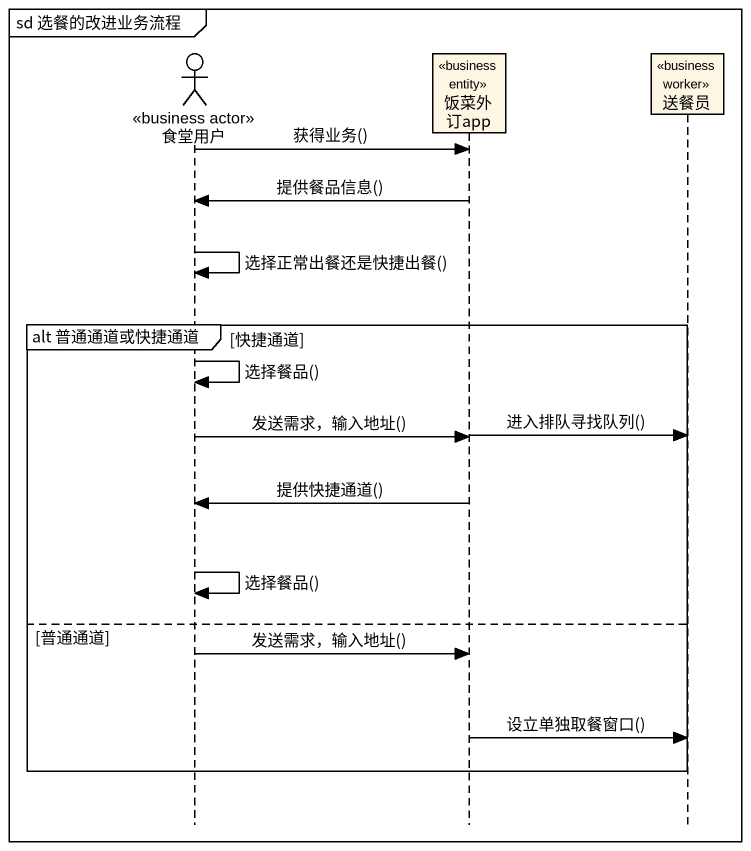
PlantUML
@startuml
mainframe sd 选餐的改进业务流程
hide footbox
actor 食堂用户 <<business actor>>
participant 饭菜外订app <<business entity>>
participant 送餐员 <<business worker>>

食堂用户 -> 饭菜外订app : 获得业务()
饭菜外订app -> 食堂用户 : 提供餐品信息()
食堂用户 -> 食堂用户 : 选择正常出餐还是快捷出餐()
group alt 普通通道或快捷通道 [快捷通道]
  食堂用户 -> 食堂用户 : 选择餐品()
  饭菜外订app -> 送餐员 : 进入排队寻找队列()
  食堂用户 -> 饭菜外订app : 发送需求，输入地址()
  饭菜外订app -> 食堂用户 : 提供快捷通道()
  食堂用户 -> 食堂用户 : 选择餐品()
else 普通通道
  食堂用户 -> 饭菜外订app : 发送需求，输入地址()
  饭菜外订app -> 送餐员 : 设立单独取餐窗口()
end
@enduml
